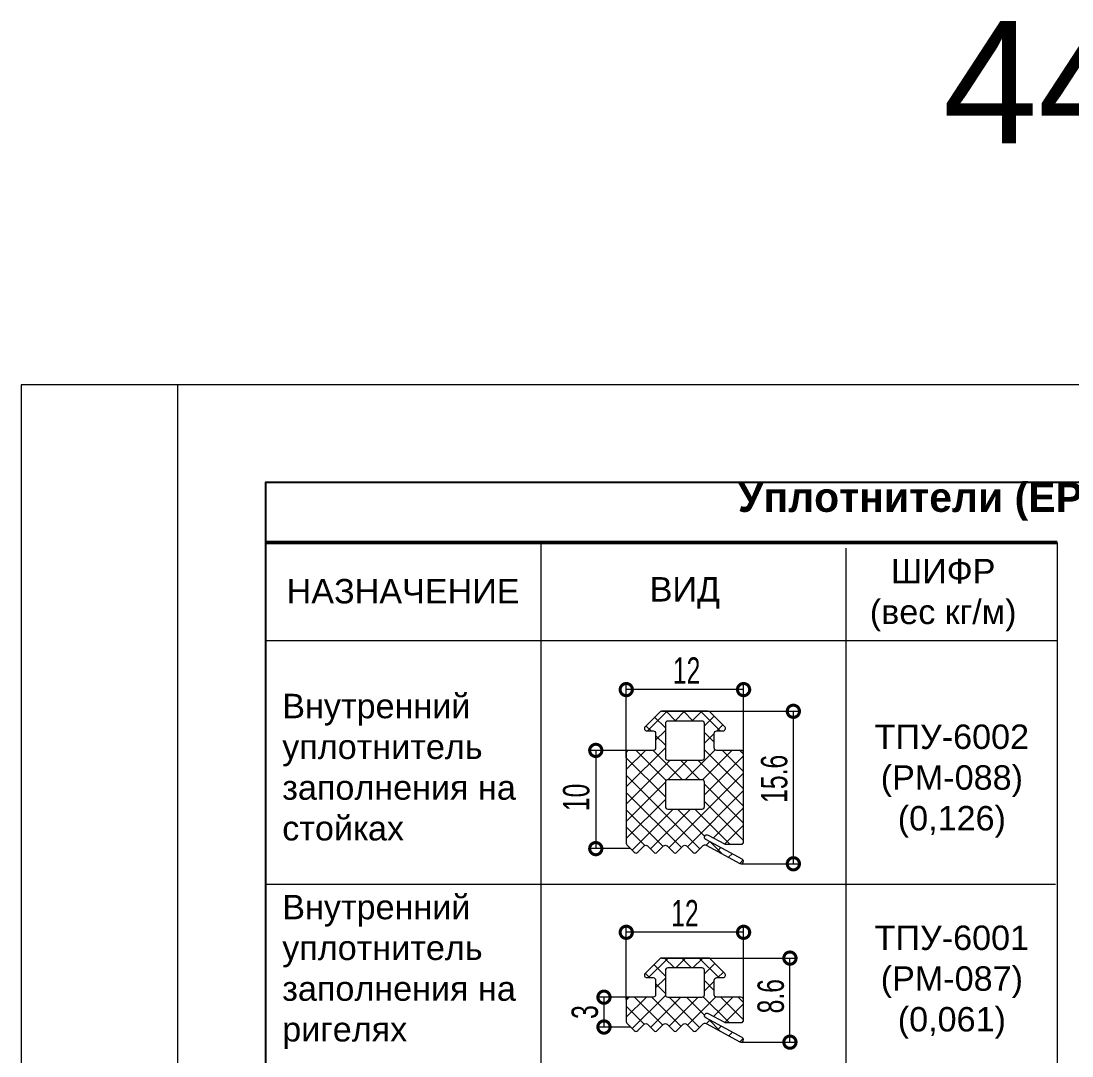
# Model space of a CAD drawing. Extents: x -37 to 4620, y -49 to 348.
# Drawn here: x 3150 to 3257.5, y 228.3 to 334.2 of the extents above; entities that cross this region are included whole.
import ezdxf

# ---------------------------------------------------------------- set-up
doc = ezdxf.new("R2010")
doc.units = 0
doc.header["$LTSCALE"] = 5
doc.layers.get('0').update_dxf_attribs({"linetype": 'CONTINUOUS', "lineweight": 30})
doc.layers.get('DEFPOINTS').update_dxf_attribs({"linetype": 'CONTINUOUS'})
for name, color, linetype, lineweight in [('3', 1, 'CONTINUOUS', 20), ('4', 160, 'CONTINUOUS', 18), ('Dimentions', 5, 'CONTINUOUS', 15), ('Рамки', 1, 'CONTINUOUS', 15), ('Текстовый', 7, 'CONTINUOUS', 9), ('Уплотнители', 1, 'CONTINUOUS', 20), ('Штриховка', 1, 'CONTINUOUS', 5)]:
    doc.layers.add(name, color=color, linetype=linetype, lineweight=lineweight)
doc.layers.add('Скрытые', color=14, linetype='CONTINUOUS', plot=False)
doc.styles.add('style 27', font='russ.shx', dxfattribs={"width": 0.7, "height": 2.7})
doc.styles.add('Каталожный', font='arial.ttf', dxfattribs={"height": 2.5})
doc.styles.add('стиль22', font='russ.shx', dxfattribs={"width": 0.7, "height": 2.2})
doc.dimstyles.new('MХ1', dxfattribs={"dimtxt": 2.2, "dimasz": 2, "dimexe": 0.6, "dimexo": 0, "dimgap": 0.6, "dimtad": 1, "dimdsep": 46, "dimtxsty": 'стиль22', "dimcen": 0, "dimclrd": 256, "dimclre": 256, "dimclrt": 256, "dimadec": 1, "dimazin": 2, "dimtfac": 1, "dimtmove": 0, "dimatfit": 3, "dimfxl": 1, "dimtvp": 1, "dimtolj": 1, "dimlwd": -1, "dimlwe": -1, "dimarcsym": 0})

# ---------------------------------------------------------------- blocks, each defined once
blk = doc.blocks.new('_DotSmall')
at = {"color": 0, "linetype": 'ByBlock', "const_width": 0.5}
blk.add_lwpolyline([(-0.0625, 0, 1), (0.0625, 0, 1)], format="xyb", close=True, dxfattribs=at)
blk = doc.blocks.new('*D149')
at = {"layer": 'DEFPOINTS', "color": 0, "linetype": 'Continuous', "transparency": 16777216}
for p in [(3215.51, 238.35), (3228.65, 238.35), (3223.63, 229.75)]:
    blk.add_point(p, dxfattribs=at)
at = {"layer": 'Dimentions', "transparency": 16777216}
for p, q in [((3215.51, 238.35), (3229.25, 238.35)), ((3228.65, 229.75), (3228.65, 238.35)), ((3223.63, 229.75), (3229.25, 229.75))]:
    blk.add_line(p, q, dxfattribs=at)
at = {"layer": 'Dimentions', "linetype": 'Continuous', "transparency": 16777216, "xscale": 2.5, "yscale": 2.5, "zscale": 2.5}
for p, rotation in [((3228.65, 238.35), 90), ((3228.65, 229.75), 270)]:
    blk.add_blockref('_DotSmall', p, dxfattribs=dict(at, rotation=rotation))
at = {"layer": 'Dimentions', "linetype": 'Continuous', "transparency": 16777216, "insert": (3226.7, 234.45), "char_height": 2.7, "attachment_point": 5, "rotation": 90, "style": 'style 27'}
blk.add_mtext('\\A1;8.6', dxfattribs=at)
blk = doc.blocks.new('*D150')
at = {"layer": 'DEFPOINTS', "color": 0, "linetype": 'Continuous', "transparency": 16777216}
for p in [(3212.16, 234.35), (3209.63, 231.3), (3212.35, 231.3)]:
    blk.add_point(p, dxfattribs=at)
at = {"layer": 'Dimentions', "transparency": 16777216}
for p, q in [((3212.16, 234.35), (3209.03, 234.35)), ((3209.63, 234.35), (3209.63, 231.3)), ((3212.35, 231.3), (3209.03, 231.3))]:
    blk.add_line(p, q, dxfattribs=at)
at = {"layer": 'Dimentions', "linetype": 'Continuous', "transparency": 16777216, "xscale": 2.5, "yscale": 2.5, "zscale": 2.5}
for p, rotation in [((3209.63, 234.35), 90), ((3209.63, 231.3), 270)]:
    blk.add_blockref('_DotSmall', p, dxfattribs=dict(at, rotation=rotation))
at = {"layer": 'Dimentions', "linetype": 'Continuous', "transparency": 16777216, "insert": (3207.68, 232.83), "char_height": 2.7, "attachment_point": 5, "rotation": 90, "style": 'style 27'}
blk.add_mtext('\\A1;3', dxfattribs=at)
blk = doc.blocks.new('*D151')
at = {"layer": 'DEFPOINTS', "color": 0, "linetype": 'Continuous', "transparency": 16777216}
for p in [(3215.51, 263.6), (3229, 263.6), (3223.66, 248)]:
    blk.add_point(p, dxfattribs=at)
at = {"layer": 'Dimentions', "transparency": 16777216}
for p, q in [((3215.51, 263.6), (3229.6, 263.6)), ((3229, 248), (3229, 263.6)), ((3223.66, 248), (3229.6, 248))]:
    blk.add_line(p, q, dxfattribs=at)
at = {"layer": 'Dimentions', "linetype": 'Continuous', "transparency": 16777216, "xscale": 2.5, "yscale": 2.5, "zscale": 2.5}
for p, rotation in [((3229, 263.6), 90), ((3229, 248), 270)]:
    blk.add_blockref('_DotSmall', p, dxfattribs=dict(at, rotation=rotation))
at = {"layer": 'Dimentions', "linetype": 'Continuous', "transparency": 16777216, "insert": (3227.05, 256.69), "char_height": 2.7, "attachment_point": 5, "rotation": 90, "style": 'style 27'}
blk.add_mtext('\\A1;15.6', dxfattribs=at)
blk = doc.blocks.new('*D152')
at = {"layer": 'DEFPOINTS', "color": 0, "linetype": 'Continuous', "transparency": 16777216}
for p in [(3212.16, 259.6), (3208.79, 249.55), (3212.35, 249.55)]:
    blk.add_point(p, dxfattribs=at)
at = {"layer": 'Dimentions', "transparency": 16777216}
for p, q in [((3212.16, 259.6), (3208.19, 259.6)), ((3208.79, 259.6), (3208.79, 249.55)), ((3212.35, 249.55), (3208.19, 249.55))]:
    blk.add_line(p, q, dxfattribs=at)
at = {"layer": 'Dimentions', "linetype": 'Continuous', "transparency": 16777216, "xscale": 2.5, "yscale": 2.5, "zscale": 2.5}
for p, rotation in [((3208.79, 259.6), 90), ((3208.79, 249.55), 270)]:
    blk.add_blockref('_DotSmall', p, dxfattribs=dict(at, rotation=rotation))
at = {"layer": 'Dimentions', "linetype": 'Continuous', "transparency": 16777216, "insert": (3206.8, 254.79), "char_height": 2.7, "attachment_point": 5, "rotation": 90, "style": 'style 27'}
blk.add_mtext('\\A1;10', dxfattribs=at)
blk = doc.blocks.new('*D156')
at = {"layer": 'DEFPOINTS', "color": 0, "linetype": 'Continuous', "transparency": 16777216}
for p in [(3211.91, 240.99), (3211.91, 234.1), (3223.91, 234.1)]:
    blk.add_point(p, dxfattribs=at)
at = {"layer": 'Dimentions', "transparency": 16777216}
for p, q in [((3211.91, 234.1), (3211.91, 241.59)), ((3223.91, 240.99), (3211.91, 240.99)), ((3223.91, 234.1), (3223.91, 241.59))]:
    blk.add_line(p, q, dxfattribs=at)
at = {"layer": 'Dimentions', "linetype": 'Continuous', "transparency": 16777216, "xscale": 2.5, "yscale": 2.5, "zscale": 2.5, "rotation": 180}
blk.add_blockref('_DotSmall', (3211.91, 240.99), dxfattribs=at)
at = {"layer": 'Dimentions', "linetype": 'Continuous', "transparency": 16777216, "xscale": 2.5, "yscale": 2.5, "zscale": 2.5}
blk.add_blockref('_DotSmall', (3223.91, 240.99), dxfattribs=at)
at = {"layer": 'Dimentions', "linetype": 'Continuous', "transparency": 16777216, "insert": (3217.91, 242.94), "char_height": 2.7, "attachment_point": 5, "style": 'style 27'}
blk.add_mtext('\\A1;12', dxfattribs=at)
blk = doc.blocks.new('*D157')
at = {"layer": 'DEFPOINTS', "color": 0, "linetype": 'Continuous', "transparency": 16777216}
for p in [(3211.91, 265.82), (3211.91, 258.83), (3223.91, 259.04)]:
    blk.add_point(p, dxfattribs=at)
at = {"layer": 'Dimentions', "transparency": 16777216}
for p, q in [((3211.91, 258.83), (3211.91, 266.42)), ((3223.91, 265.82), (3211.91, 265.82)), ((3223.91, 259.04), (3223.91, 266.42))]:
    blk.add_line(p, q, dxfattribs=at)
at = {"layer": 'Dimentions', "linetype": 'Continuous', "transparency": 16777216, "xscale": 2.5, "yscale": 2.5, "zscale": 2.5, "rotation": 180}
blk.add_blockref('_DotSmall', (3211.91, 265.82), dxfattribs=at)
at = {"layer": 'Dimentions', "linetype": 'Continuous', "transparency": 16777216, "xscale": 2.5, "yscale": 2.5, "zscale": 2.5}
blk.add_blockref('_DotSmall', (3223.91, 265.82), dxfattribs=at)
at = {"layer": 'Dimentions', "linetype": 'Continuous', "transparency": 16777216, "insert": (3218.08, 267.77), "char_height": 2.7, "attachment_point": 5, "style": 'style 27'}
blk.add_mtext('\\A1;12', dxfattribs=at)

msp = doc.modelspace()

# ---------------------------------------------------------------- hatches: boundary and pattern name
at = {"layer": 'Штриховка', "lineweight": 5}
h = msp.add_hatch(dxfattribs=at)
h.set_pattern_fill('ANSI37', color=256, scale=10, angle=180, style=0)
h.set_pattern_definition([(225, (3577.5456, 374.0271), (0.8838835, -0.8838835), []), (315, (3577.5456, 374.0271), (0.8838835, 0.8838835), [])])
edge = h.paths.add_edge_path(flags=16)
edge.add_line((3219.657, 262.599), (3216.157, 262.599))
edge.add_arc((3216.157, 262.349), 0.25, 90, 180)
edge.add_line((3215.907, 262.349), (3215.907, 258.849))
edge.add_arc((3216.157, 258.849), 0.25, 180, 270)
edge.add_line((3216.157, 258.599), (3219.657, 258.599))
edge.add_arc((3219.657, 258.849), 0.25, 270, 360)
edge.add_line((3219.907, 258.849), (3219.907, 262.349))
edge.add_arc((3219.657, 262.349), 0.25, 0, 90)
edge = h.paths.add_edge_path()
edge.add_line((3220.276, 250.936), (3221.948, 250.029))
edge.add_arc((3222.067, 250.249), 0.25, 241.51963, 270)
edge.add_line((3222.067, 249.999), (3223.657, 249.999))
edge.add_arc((3223.657, 250.249), 0.25, 270, 360)
edge.add_line((3223.907, 250.249), (3223.907, 259.349))
edge.add_arc((3223.657, 259.349), 0.25, 0, 90)
edge.add_line((3223.657, 259.599), (3221.157, 259.599))
edge.add_arc((3221.157, 259.849), 0.25, 180, 270, ccw=False)
edge.add_line((3220.907, 259.849), (3220.907, 261.349))
edge.add_arc((3221.157, 261.349), 0.25, 90, 180, ccw=False)
edge.add_line((3221.157, 261.599), (3221.807, 261.599))
edge.add_arc((3221.807, 261.849), 0.25, 270, 405.06464)
edge.add_line((3221.983, 262.025), (3220.48, 263.525))
edge.add_arc((3220.303, 263.349), 0.25, 45.06464, 90)
edge.add_line((3220.303, 263.599), (3215.51, 263.599))
edge.add_arc((3215.51, 263.349), 0.25, 90, 134.93536)
edge.add_line((3215.334, 263.525), (3213.83, 262.025))
edge.add_arc((3214.007, 261.849), 0.25, 134.93536, 270)
edge.add_line((3214.007, 261.599), (3214.657, 261.599))
edge.add_arc((3214.657, 261.349), 0.25, 0, 90, ccw=False)
edge.add_line((3214.907, 261.349), (3214.907, 259.849))
edge.add_arc((3214.657, 259.849), 0.25, -90, 0, ccw=False)
edge.add_line((3214.657, 259.599), (3212.157, 259.599))
edge.add_arc((3212.157, 259.349), 0.25, 90, 180)
edge.add_line((3211.907, 259.349), (3211.907, 250.102))
edge.add_arc((3212.157, 250.102), 0.25, 180, 225)
edge.add_line((3211.98, 249.925), (3212.73, 249.175))
edge.add_arc((3212.907, 249.352), 0.25, 225, 315)
edge.add_line((3213.084, 249.175), (3213.73, 249.822))
edge.add_arc((3213.907, 249.645), 0.25, 45, 135, ccw=False)
edge.add_line((3214.084, 249.822), (3214.73, 249.175))
edge.add_arc((3214.907, 249.352), 0.25, 225, 315)
edge.add_line((3215.084, 249.175), (3215.73, 249.822))
edge.add_arc((3215.907, 249.645), 0.25, 45, 135, ccw=False)
edge.add_line((3216.084, 249.822), (3216.73, 249.175))
edge.add_arc((3216.907, 249.352), 0.25, 225, 315)
edge.add_line((3217.084, 249.175), (3217.73, 249.822))
edge.add_arc((3217.907, 249.645), 0.25, 45, 135, ccw=False)
edge.add_line((3218.084, 249.822), (3218.73, 249.175))
edge.add_arc((3218.907, 249.352), 0.25, 225, 315)
edge.add_line((3219.084, 249.175), (3219.775, 249.867))
edge.add_arc((3219.952, 249.69), 0.25, 61.51963, 135, ccw=False)
edge.add_line((3220.071, 249.91), (3223.538, 248.029))
edge.add_arc((3223.657, 248.249), 0.25, 241.51963, 421.51963)
edge.add_line((3223.776, 248.468), (3220.038, 250.496))
edge.add_arc((3220.157, 250.716), 0.25, 61.51963, 241.51963, ccw=False)
edge = h.paths.add_edge_path(flags=16)
edge.add_line((3219.657, 256.599), (3216.157, 256.599))
edge.add_arc((3216.157, 256.349), 0.25, 90, 180)
edge.add_line((3215.907, 256.349), (3215.907, 253.849))
edge.add_arc((3216.157, 253.849), 0.25, 180, 270)
edge.add_line((3216.157, 253.599), (3219.657, 253.599))
edge.add_arc((3219.657, 253.849), 0.25, 270, 360)
edge.add_line((3219.907, 253.849), (3219.907, 256.349))
edge.add_arc((3219.657, 256.349), 0.25, 0, 90)
h = msp.add_hatch(dxfattribs=at)
h.set_pattern_fill('ANSI37', color=256, scale=10, angle=180, style=0)
h.set_pattern_definition([(225, (-633.299, 2554.825), (0.88388348, -0.88388348), []), (315, (-633.299, 2554.825), (0.88388348, 0.88388348), [])])
edge = h.paths.add_edge_path(flags=16)
edge.add_line((3219.657, 237.352), (3216.157, 237.352))
edge.add_arc((3216.157, 237.102), 0.25, 90, 180)
edge.add_line((3215.907, 237.102), (3215.907, 234.602))
edge.add_arc((3216.157, 234.602), 0.25, 180, 270)
edge.add_line((3216.157, 234.352), (3219.657, 234.352))
edge.add_arc((3219.657, 234.602), 0.25, 270, 360)
edge.add_line((3219.907, 234.602), (3219.907, 237.102))
edge.add_arc((3219.657, 237.102), 0.25, 0, 90)
edge = h.paths.add_edge_path()
edge.add_line((3220.276, 232.689), (3221.948, 231.782))
edge.add_arc((3222.067, 232.002), 0.25, 241.51963, 270)
edge.add_line((3222.067, 231.752), (3223.657, 231.752))
edge.add_arc((3223.657, 232.002), 0.25, 270, 360)
edge.add_line((3223.907, 232.002), (3223.907, 234.102))
edge.add_arc((3223.657, 234.102), 0.25, 0, 90)
edge.add_line((3223.657, 234.352), (3221.157, 234.352))
edge.add_arc((3221.157, 234.602), 0.25, 180, 270, ccw=False)
edge.add_line((3220.907, 234.602), (3220.907, 236.102))
edge.add_arc((3221.157, 236.102), 0.25, 90, 180, ccw=False)
edge.add_line((3221.157, 236.352), (3221.807, 236.352))
edge.add_arc((3221.807, 236.602), 0.25, 270, 405.06464)
edge.add_line((3221.983, 236.779), (3220.48, 238.279))
edge.add_arc((3220.303, 238.102), 0.25, 45.06464, 90)
edge.add_line((3220.303, 238.352), (3215.51, 238.352))
edge.add_arc((3215.51, 238.102), 0.25, 90, 134.93536)
edge.add_line((3215.334, 238.279), (3213.83, 236.779))
edge.add_arc((3214.007, 236.602), 0.25, 134.93536, 270)
edge.add_line((3214.007, 236.352), (3214.657, 236.352))
edge.add_arc((3214.657, 236.102), 0.25, 0, 90, ccw=False)
edge.add_line((3214.907, 236.102), (3214.907, 234.602))
edge.add_arc((3214.657, 234.602), 0.25, -90, 0, ccw=False)
edge.add_line((3214.657, 234.352), (3212.157, 234.352))
edge.add_arc((3212.157, 234.102), 0.25, 90, 180)
edge.add_line((3211.907, 234.102), (3211.907, 231.855))
edge.add_arc((3212.157, 231.855), 0.25, 180, 225)
edge.add_line((3211.98, 231.678), (3212.73, 230.928))
edge.add_arc((3212.907, 231.105), 0.25, 225, 315)
edge.add_line((3213.084, 230.928), (3213.73, 231.575))
edge.add_arc((3213.907, 231.398), 0.25, 45, 135, ccw=False)
edge.add_line((3214.084, 231.575), (3214.73, 230.928))
edge.add_arc((3214.907, 231.105), 0.25, 225, 315)
edge.add_line((3215.084, 230.928), (3215.73, 231.575))
edge.add_arc((3215.907, 231.398), 0.25, 45, 135, ccw=False)
edge.add_line((3216.084, 231.575), (3216.73, 230.928))
edge.add_arc((3216.907, 231.105), 0.25, 225, 315)
edge.add_line((3217.084, 230.928), (3217.73, 231.575))
edge.add_arc((3217.907, 231.398), 0.25, 45, 135, ccw=False)
edge.add_line((3218.084, 231.575), (3218.73, 230.928))
edge.add_arc((3218.907, 231.105), 0.25, 225, 315)
edge.add_line((3219.084, 230.928), (3219.775, 231.62))
edge.add_arc((3219.952, 231.443), 0.25, 61.51963, 135, ccw=False)
edge.add_line((3220.071, 231.663), (3223.538, 229.782))
edge.add_arc((3223.657, 230.002), 0.25, 241.51963, 421.51963)
edge.add_line((3223.776, 230.221), (3220.038, 232.25))
edge.add_arc((3220.157, 232.469), 0.25, 61.51963, 241.51963, ccw=False)

# ---------------------------------------------------------------- linework, layer by layer
at = {"linetype": 'Continuous', "lineweight": 50}
msp.add_line((3175, 280.858, 0.041), (3256, 280.864, 0.041), dxfattribs=at)
at = {"layer": '3', "color": 0, "linetype": 'Continuous'}
msp.add_line((3175, 270.858, -764.704), (3256, 270.858, 0.041), dxfattribs=at)
at = {"layer": '4', "linetype": 'Continuous'}
msp.add_line((3166, 297), (3166, 0), dxfattribs=at)
at = {"layer": 'Рамки', "linetype": 'Continuous'}
for p, q in [((3175, 280.859, 0.041), (3175.001, 142.505, 0.041)), ((3203.166, 280.859, 0.041), (3203.166, 122.506, 0.041)), ((3256, 280.859, 0.041), (3256.001, 122.506, 0.041)), ((3234.384, 280.281, 0.041), (3234.384, 122.506, 0.041)), ((3175, 245.93, 0.041), (3255.803, 245.93, 0.041))]:
    msp.add_line(p, q, dxfattribs=at)
msp.add_lwpolyline([(3360, 297), (3150, 297), (3150, 0), (3360, 0)], close=True, dxfattribs=at)
at = {"layer": 'Скрытые', "linetype": 'Continuous'}
msp.add_lwpolyline([(3340, 10), (3340, 287), (3175, 287), (3175, 10)], close=True, dxfattribs=at)
at = {"layer": 'Уплотнители', "elevation": 0.041}
for points in [[(3220.276, 250.936), (3221.948, 250.029, 0.1249127), (3222.067, 249.999), (3223.657, 249.999, 0.4142136), (3223.907, 250.249), (3223.907, 259.349, 0.4142136), (3223.657, 259.599), (3221.157, 259.599, -0.4142136), (3220.907, 259.849), (3220.907, 261.349, -0.4142136), (3221.157, 261.599), (3221.807, 261.599, 0.6685867), (3221.983, 262.025), (3220.48, 263.525, 0.1986192), (3220.303, 263.599), (3215.51, 263.599, 0.1986192), (3215.334, 263.525), (3213.83, 262.025, 0.6685867), (3214.007, 261.599), (3214.657, 261.599, -0.4142136), (3214.907, 261.349), (3214.907, 259.849, -0.4142136), (3214.657, 259.599), (3212.157, 259.599, 0.4142136), (3211.907, 259.349), (3211.907, 250.102, 0.1989124), (3211.98, 249.925), (3212.73, 249.175, 0.4142136), (3213.084, 249.175), (3213.73, 249.822, -0.4142136), (3214.084, 249.822), (3214.73, 249.175, 0.4142136), (3215.084, 249.175), (3215.73, 249.822, -0.4142136), (3216.084, 249.822), (3216.73, 249.175, 0.4142136), (3217.084, 249.175), (3217.73, 249.822, -0.4142136), (3218.084, 249.822), (3218.73, 249.175, 0.4142136), (3219.084, 249.175), (3219.775, 249.867, -0.3320761), (3220.071, 249.91), (3223.538, 248.029, 1), (3223.776, 248.468), (3220.038, 250.496, -1)], [(3219.657, 262.599), (3216.157, 262.599, 0.4142136), (3215.907, 262.349), (3215.907, 258.849, 0.4142136), (3216.157, 258.599), (3219.657, 258.599, 0.4142136), (3219.907, 258.849), (3219.907, 262.349, 0.4142136)], [(3219.657, 256.599), (3216.157, 256.599, 0.4142136), (3215.907, 256.349), (3215.907, 253.849, 0.4142136), (3216.157, 253.599), (3219.657, 253.599, 0.4142136), (3219.907, 253.849), (3219.907, 256.349, 0.4142136)], [(3220.276, 232.689), (3221.948, 231.782, 0.1249127), (3222.067, 231.752), (3223.657, 231.752, 0.4142136), (3223.907, 232.002), (3223.907, 234.102, 0.4142136), (3223.657, 234.352), (3221.157, 234.352, -0.4142136), (3220.907, 234.602), (3220.907, 236.102, -0.4142136), (3221.157, 236.352), (3221.807, 236.352, 0.6685867), (3221.983, 236.779), (3220.48, 238.279, 0.1986192), (3220.303, 238.352), (3215.51, 238.352, 0.1986192), (3215.334, 238.279), (3213.83, 236.779, 0.6685867), (3214.007, 236.352), (3214.657, 236.352, -0.4142136), (3214.907, 236.102), (3214.907, 234.602, -0.4142136), (3214.657, 234.352), (3212.157, 234.352, 0.4142136), (3211.907, 234.102), (3211.907, 231.855, 0.1989124), (3211.98, 231.678), (3212.73, 230.928, 0.4142136), (3213.084, 230.928), (3213.73, 231.575, -0.4142136), (3214.084, 231.575), (3214.73, 230.928, 0.4142136), (3215.084, 230.928), (3215.73, 231.575, -0.4142136), (3216.084, 231.575), (3216.73, 230.928, 0.4142136), (3217.084, 230.928), (3217.73, 231.575, -0.4142136), (3218.084, 231.575), (3218.73, 230.928, 0.4142136), (3219.084, 230.928), (3219.775, 231.62, -0.3320761), (3220.071, 231.663), (3223.538, 229.782, 1), (3223.776, 230.221), (3220.038, 232.25, -1)], [(3219.657, 237.352), (3216.157, 237.352, 0.4142136), (3215.907, 237.102), (3215.907, 234.602, 0.4142136), (3216.157, 234.352), (3219.657, 234.352, 0.4142136), (3219.907, 234.602), (3219.907, 237.102, 0.4142136)]]:
    msp.add_lwpolyline(points, format="xyb", close=True, dxfattribs=at)

# ---------------------------------------------------------------- texts
at = {"layer": 'Скрытые', "linetype": 'Continuous', "insert": (3235.052, 334.219), "char_height": 17.5, "width": 37.86037, "attachment_point": 1, "style": 'Каталожный'}
msp.add_mtext('\\pxqc;{\\H0.71429x;44}', dxfattribs=at)
at = {"layer": 'Текстовый', "color": 1, "linetype": 'Continuous', "style": 'Каталожный'}
for s, insert, char_height, width, attachment_point in [('\\pxqc;{\\fArial|b1|i0|c204|p34;\\C256;Уплотнители (EPDM, TPE, TPE-S)}', (3175, 287), 3, 165, 1), ('\\pxqc;ШИФР\\P(вес кг/м) ', (3232.648, 279.191, 0.041), 2.5, 23.35226, 1), ('\\pxqc;НАЗНАЧЕНИЕ', (3175, 277.135, 0.041), 2.5, 28.16576, 1), ('\\pxqc;ВИД', (3217.907, 275.719, 0.041), 2.5, 29.48198, 5), ('\\pxql;Внутренний уплотнитель заполнения на стойках', (3176.72, 265.388, 0.041), 2.5, 24.88188, 1), ('\\pxqc;ТПУ-6002\\P(РМ-088)\\P(0,126)', (3237.724, 262.247, 0.041), 2.5, 14.97639, 1), ('\\pxql;Внутренний уплотнитель заполнения на ригелях', (3176.72, 244.821, 0.041), 2.5, 24.88188, 1), ('\\pxqc;ТПУ-6001\\P(РМ-087)\\P(0,061)', (3237.724, 241.68, 0.041), 2.5, 14.97639, 1)]:
    msp.add_mtext(s, dxfattribs=dict(at, insert=insert, char_height=char_height, width=width, attachment_point=attachment_point))

# ---------------------------------------------------------------- dimensions: what is measured, and where the dimension line sits
at = {"layer": 'Dimentions', "linetype": 'Continuous'}
for base, p1, p2, angle, picture, middle in [((3211.907, 265.823, 0.041), (3223.907, 259.037, 0.041), (3211.907, 258.833, 0.041), 180, '*D157', (3218.078, 265.823, 0.041)), ((3229.001, 263.599, 0.041), (3223.657, 247.999, 0.041), (3215.51, 263.599, 0.041), 270, '*D151', (3229.001, 256.694, 0.041)), ((3208.791, 249.55, 0.041), (3212.157, 259.599, 0.041), (3212.355, 249.55, 0.041), 270, '*D152', (3208.791, 254.794, 0.041)), ((3228.65, 238.352, 0.041), (3223.631, 229.753, 0.041), (3215.51, 238.352, 0.041), 270, '*D149', (3228.65, 234.453, 0.041)), ((3209.631, 231.303, 0.041), (3212.157, 234.352, 0.041), (3212.355, 231.303, 0.041), 270, '*D150', (3209.631, 232.828, 0.041))]:
    dim = msp.add_linear_dim(base=base, p1=p1, p2=p2, angle=angle, dimstyle='MХ1', override={"dimasz": 2.5, "dimdec": 1, "dimtxsty": 'style 27', "dimblk1": 'DotSmall', "dimblk2": 'DotSmall', "dimsah": 1}, dxfattribs=at)
    dim.commit()
    dim.dimension.update_dxf_attribs({"geometry": picture, "text_midpoint": middle, "dimtype": 160})
dim = msp.add_linear_dim(base=(3211.907, 240.992, 0.041), p1=(3223.907, 234.102, 0.041), p2=(3211.907, 234.102, 0.041), angle=180, dimstyle='MХ1', override={"dimasz": 2.5, "dimdec": 1, "dimtxsty": 'style 27', "dimblk1": 'DotSmall', "dimblk2": 'DotSmall', "dimsah": 1}, dxfattribs=at)
dim.commit()
dim.dimension.update_dxf_attribs({"geometry": '*D156', "text_midpoint": (3217.907, 242.942, 0.041)})

doc.saveas('drawing.dxf')
